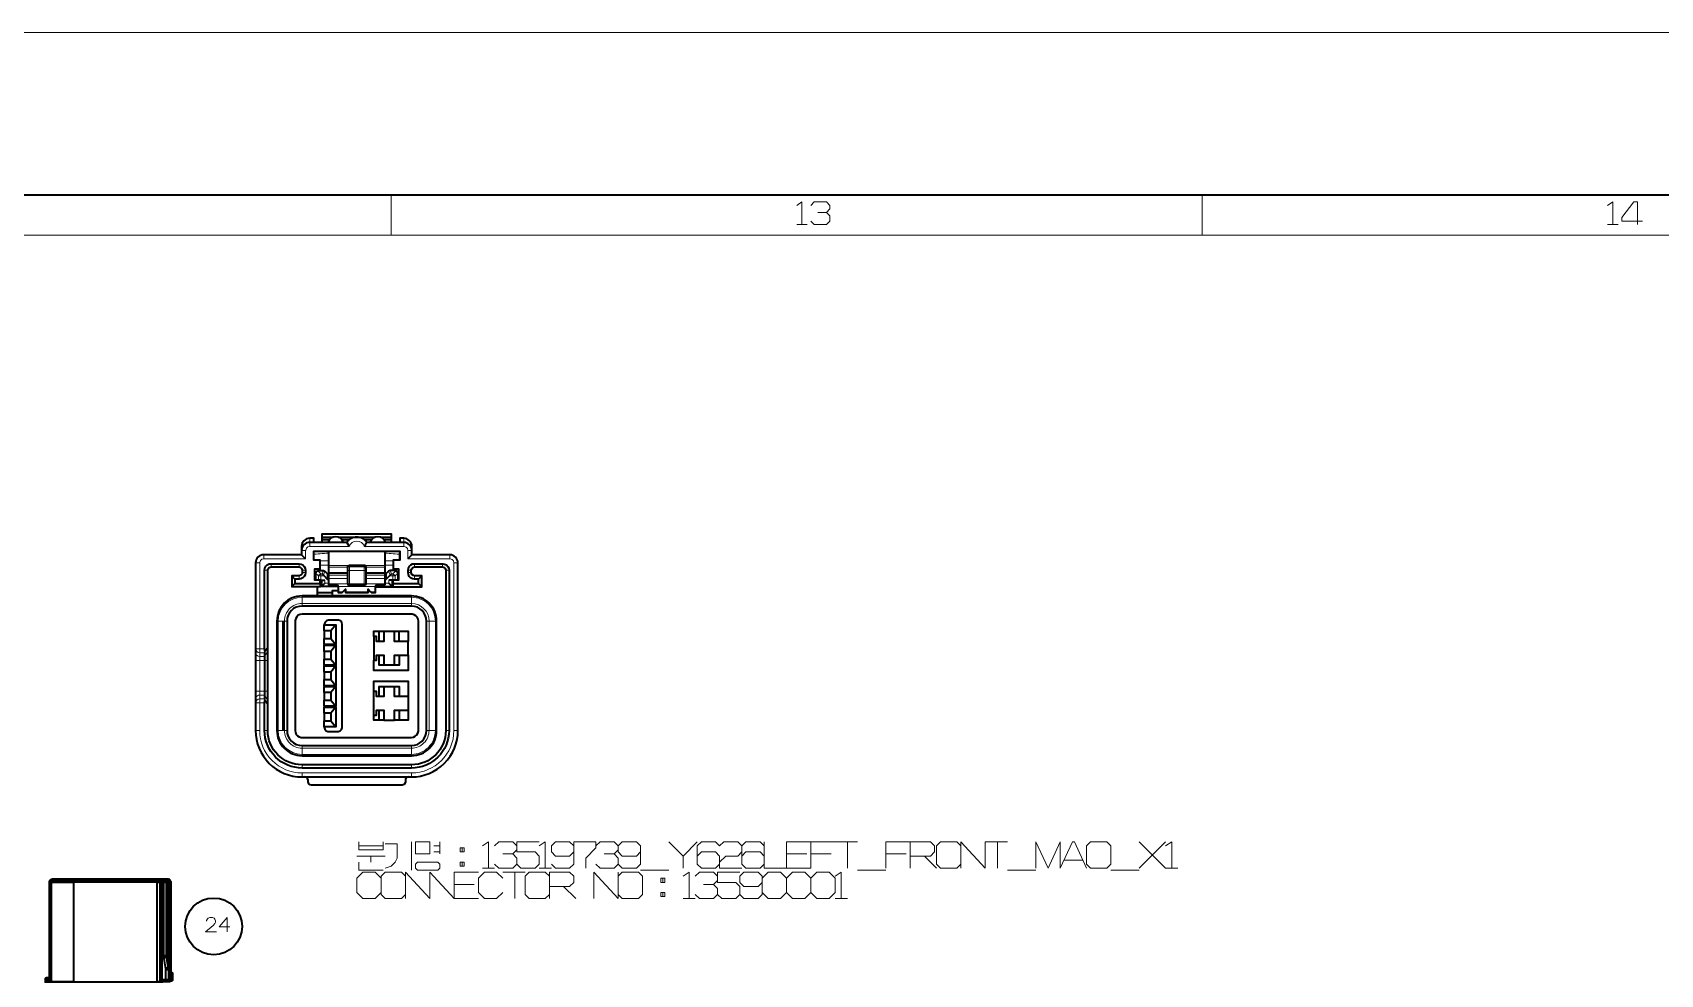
# Model space of a CAD drawing. Header units: millimetres. Extents: x 0 to 174, y 0 to 33.
# Drawn here: x 46.29 to 54.19, y 28.54 to 33.11 of the extents above; entities that cross this region are included whole.
import ezdxf

# ---------------------------------------------------------------- set-up
doc = ezdxf.new("R2010")
doc.units = ezdxf.units.MM
doc.layers.add('PDF_Geomertry', color=7, linetype='Continuous', true_color=0x405f80)

# ---------------------------------------------------------------- blocks, each defined once
blk = doc.blocks.new('SYM_13590001_002')
at = {"layer": 'PDF_Geomertry', "color": 7, "lineweight": 35}
for points in [[(-0.2553, 0.4857), (-0.2749, 0.5053), (-0.459, 0.5053, 0.414605), (-0.4983, 0.466), (-0.4983, 0.0489), (-0.4983, 0.0304), (-0.4983, -0.0076), (-0.4983, -0.1572), (-0.4983, -0.1953), (-0.4983, -0.2139), (-0.4983, -0.3481, 0.414419), (-0.2728, -0.5736), (0.2583, -0.5736, 0.414419), (0.4839, -0.3481), (0.4839, 0.466, 0.414522), (0.4446, 0.5053), (0.2606, 0.5053), (0.2606, 0.5261), (0.2606, 0.5458, 0.412893), (0.2211, 0.5853), (0.2015, 0.5853), (0.2015, 0.5656)], [(0.2606, 0.5261, 0.41295), (0.2211, 0.5656), (0.0415, 0.5656, 0.525512), (-0.0558, 0.5656), (-0.2356, 0.5656, 0.415528), (-0.2749, 0.5261), (-0.2749, 0.5053)], [(-0.2158, 0.5656), (-0.2158, 0.5853), (-0.2356, 0.5853, 0.411879), (-0.2749, 0.5458), (-0.2749, 0.5264)], [(0.17, 0.3654), (0.2931, 0.3654), (0.2931, 0.3872), (0.2733, 0.3872), (0.2726, 0.3872), (0.2631, 0.3889), (0.2544, 0.3935), (0.2476, 0.4004), (0.2433, 0.409), (0.2418, 0.4188), (0.2418, 0.4306), (0.2418, 0.4311), (0.2435, 0.4407), (0.2481, 0.4493), (0.255, 0.4561), (0.2637, 0.4606), (0.2733, 0.4619), (0.4092, 0.4619), (0.4099, 0.4619), (0.4193, 0.4603), (0.4279, 0.4557), (0.4347, 0.4488), (0.4392, 0.4401), (0.4407, 0.4306), (0.4407, -0.3481, -0.413729), (0.2583, -0.5303), (-0.2728, -0.5303, -0.414293), (-0.455, -0.3481), (-0.455, -0.2139), (-0.455, -0.2114), (-0.4526, -0.2019), (-0.4393, -0.2197)], [(0.2576, 0.4306), (0.2586, 0.4361), (0.2643, 0.4435), (0.2733, 0.4463), (0.4092, 0.4463), (0.4147, 0.4453), (0.4221, 0.4394), (0.4249, 0.4306), (0.4249, -0.3481, -0.413882), (0.2583, -0.5146), (-0.2728, -0.5146, -0.413882), (-0.4393, -0.3481), (-0.4393, -0.2197), (-0.4393, -0.2026), (-0.4393, -0.1572), (-0.4393, -0.0076), (-0.4393, 0.0376), (-0.4393, 0.0547), (-0.4393, 0.4306), (-0.4383, 0.4361), (-0.4325, 0.4435), (-0.4235, 0.4463), (-0.2876, 0.4463), (-0.2822, 0.4453), (-0.2747, 0.4394), (-0.2719, 0.4306), (-0.2719, 0.4188), (-0.2729, 0.4132), (-0.2787, 0.4057), (-0.2876, 0.4029), (-0.3232, 0.4029), (-0.3232, 0.3496), (-0.3074, 0.3654)]]:
    blk.add_lwpolyline(points, format="xyb", dxfattribs=at)
at = {"layer": 'PDF_Geomertry', "color": 7, "lineweight": 13}
for points in [[(0.4446, 0.4857), (0.2408, 0.4857), (0.2408, 0.5261), (0.2385, 0.5354), (0.2321, 0.5425), (0.2232, 0.5458), (0.2211, 0.5458), (0.0297, 0.5458, 0.693537), (-0.044, 0.5458), (-0.2356, 0.5458), (-0.2449, 0.5436), (-0.2519, 0.5371), (-0.2551, 0.5282), (-0.2553, 0.5261), (-0.2553, 0.4857), (-0.459, 0.4857), (-0.459, 0.5053)], [(-0.2729, 0.3053), (-0.2729, 0.299, 0.413646), (-0.3888, 0.1833), (-0.3583, 0.1833), (-0.3583, -0.3482), (-0.3458, -0.3482)], [(0.2586, 0.3053), (0.2586, 0.299), (-0.2729, 0.299), (-0.2729, 0.2686, 0.414407), (-0.3583, 0.1833), (-0.3458, 0.1833)], [(0.3806, 0.1833), (0.3743, 0.1833, 0.414441), (0.2586, 0.299), (0.2586, 0.2686), (-0.2729, 0.2686), (-0.2729, 0.2561)], [(-0.2729, -0.4703), (-0.2729, -0.464), (0.2586, -0.464), (0.2586, -0.4336, 0.414436), (0.3439, -0.3482), (0.3743, -0.3482), (0.3743, 0.1833), (0.3439, 0.1833, 0.413998), (0.2586, 0.2686), (0.2586, 0.2561)], [(-0.395, 0.1833), (-0.3888, 0.1833), (-0.3888, -0.3482), (-0.3583, -0.3482, 0.414924), (-0.2729, -0.4336), (-0.2729, -0.4211)], [(-0.2728, -0.5736), (-0.2728, -0.5539, -0.414603), (-0.4786, -0.3481)], [(-0.395, -0.3482), (-0.3888, -0.3482, 0.413968), (-0.2729, -0.464), (-0.2729, -0.4336), (0.2586, -0.4336), (0.2586, -0.4211)], [(0.4839, -0.3481), (0.4643, -0.3481, -0.414156), (0.2583, -0.5539)], [(0.3806, -0.3482), (0.3743, -0.3482, -0.414792), (0.2586, -0.464), (0.2586, -0.4703)]]:
    blk.add_lwpolyline(points, format="xyb", dxfattribs=at)
for points in [[(-0.2356, 0.5458), (-0.2356, 0.5656), (-0.2356, 0.5853)], [(0.2211, 0.5853), (0.2211, 0.5656), (0.2211, 0.5458)], [(-0.459, 0.4857), (-0.4682, 0.4833), (-0.4753, 0.4769), (-0.4786, 0.4679), (-0.4786, 0.466), (-0.4983, 0.466)], [(-0.2553, 0.5261), (-0.2749, 0.5261)], [(-0.2158, 0.5079), (-0.2139, 0.5079), (-0.2149, 0.5222)], [(-0.145, 0.5131), (-0.1549, 0.5125), (-0.1646, 0.5118), (-0.1744, 0.5111), (-0.1843, 0.5104), (-0.194, 0.5096), (-0.2039, 0.5089), (-0.2137, 0.5079), (-0.2139, 0.5079), (-0.2139, 0.4789)], [(-0.1843, 0.4758), (-0.145, 0.4758)], [(0.1306, 0.5131), (0.1308, 0.5131), (0.1406, 0.5125), (0.1504, 0.5118), (0.1603, 0.5111), (0.1701, 0.5104), (0.1799, 0.5096), (0.1897, 0.5088), (0.1994, 0.5079), (0.1994, 0.4789)], [(0.1306, 0.4758), (0.17, 0.4758)], [(0.2004, 0.5222), (0.1994, 0.5079), (0.2015, 0.5079)], [(0.2606, 0.5261), (0.2408, 0.5261)], [(0.4643, 0.466), (0.4619, 0.4753), (0.4556, 0.4824), (0.4465, 0.4856), (0.4446, 0.4857), (0.4446, 0.5053)], [(-0.4393, 0.0376), (-0.455, 0.0114), (-0.4786, 0.0114), (-0.4786, 0.0299), (-0.4858, 0.0311), (-0.4921, 0.035), (-0.496, 0.0399), (-0.4983, 0.0489), (-0.4786, 0.0489), (-0.4786, 0.466)], [(-0.455, 0.4306), (-0.4393, 0.4306)], [(-0.4235, 0.4619), (-0.4235, 0.4463)], [(-0.2876, 0.4619), (-0.2876, 0.4463)], [(-0.2876, 0.3872), (-0.2876, 0.4029)], [(-0.2562, 0.4306), (-0.2719, 0.4306)], [(-0.2562, 0.4188), (-0.2719, 0.4188)], [(-0.2075, 0.4168), (-0.1929, 0.4024), (-0.1929, 0.3813)], [(-0.1962, 0.4281), (-0.1818, 0.4135), (-0.1756, 0.4135), (-0.1693, 0.4285)], [(-0.1922, 0.4285), (-0.1922, 0.4364)], [(-0.145, 0.4546), (-0.1843, 0.4546)], [(-0.1662, 0.4024), (-0.1818, 0.4024), (-0.1818, 0.3813)], [(-0.1615, 0.4251), (-0.1694, 0.406)], [(-0.0476, 0.4535), (-0.145, 0.4535)], [(-0.0506, 0.4447), (-0.145, 0.4447)], [(-0.0506, 0.4193), (-0.145, 0.4193)], [(-0.0506, 0.415), (-0.145, 0.415)], [(-0.0506, 0.4069), (-0.145, 0.4069)], [(-0.0506, 0.4399), (-0.0499, 0.4428), (-0.0492, 0.4442), (-0.0482, 0.4453), (-0.0457, 0.4469), (-0.0426, 0.4475), (-0.0426, 0.4553)], [(0.0361, 0.4282), (0.0282, 0.4282), (0.0282, 0.4475), (-0.0426, 0.4475), (-0.0426, 0.4282), (-0.0506, 0.4282)], [(0.0282, 0.4553), (0.0282, 0.4475), (0.0326, 0.4463), (0.0347, 0.4442), (0.0356, 0.4428), (0.036, 0.4413), (0.0361, 0.4399)], [(0.1306, 0.4535), (0.0332, 0.4535)], [(0.1306, 0.4447), (0.0361, 0.4447)], [(0.1306, 0.4193), (0.0361, 0.4193)], [(0.1306, 0.415), (0.0361, 0.415)], [(0.1306, 0.4069), (0.0361, 0.4069)], [(0.17, 0.4546), (0.1306, 0.4546)], [(0.1471, 0.4251), (0.155, 0.406)], [(0.1674, 0.3813), (0.1674, 0.4024), (0.1519, 0.4024)], [(0.155, 0.4285), (0.1611, 0.4135), (0.1674, 0.4135), (0.1819, 0.4281)], [(0.1778, 0.4364), (0.1778, 0.4285)], [(0.1931, 0.4168), (0.1785, 0.4024), (0.1785, 0.3813)], [(0.2418, 0.4306), (0.2575, 0.4306)], [(0.2418, 0.4188), (0.2575, 0.4188)], [(0.2733, 0.4619), (0.2733, 0.4463)], [(0.2733, 0.3872), (0.2733, 0.4029)], [(0.4092, 0.4619), (0.4092, 0.4463)], [(0.4407, 0.4306), (0.4249, 0.4306)], [(0.4839, 0.466), (0.4643, 0.466), (0.4643, -0.3481)], [(-0.1843, 0.3596), (-0.1785, 0.3596)], [(-0.1628, 0.3813), (-0.1628, 0.3675), (-0.145, 0.3675)], [(-0.0506, 0.3894), (-0.145, 0.3894)], [(-0.0506, 0.3639), (-0.145, 0.3639)], [(0.0835, 0.3513), (-0.0978, 0.3513)], [(-0.0978, 0.3257), (-0.0746, 0.3257)], [(-0.0624, 0.3257), (0.0479, 0.3257)], [(-0.0506, 0.3636), (-0.0426, 0.3636), (-0.0426, 0.3557)], [(0.0282, 0.3557), (0.0282, 0.3636), (0.0361, 0.3636)], [(0.1306, 0.3894), (0.0361, 0.3894)], [(0.1306, 0.3639), (0.0361, 0.3639)], [(0.0601, 0.3257), (0.0833, 0.3257)], [(0.1306, 0.3675), (0.1483, 0.3675), (0.1483, 0.3813)], [(0.164, 0.3596), (0.17, 0.3596)], [(0.3314, -0.3482), (0.3439, -0.3482), (0.3439, 0.1833), (0.3314, 0.1833)], [(-0.4983, 0.0304), (-0.4975, 0.025), (-0.4951, 0.02), (-0.4914, 0.0158), (-0.4865, 0.0129), (-0.4786, 0.0114), (-0.4786, -0.0076), (-0.455, -0.0076), (-0.4393, -0.0076)], [(-0.455, 0.0299), (-0.4786, 0.0299), (-0.4786, 0.0489), (-0.455, 0.0489)], [(-0.4983, -0.0076), (-0.4786, -0.0076), (-0.4786, -0.1572), (-0.455, -0.1572), (-0.4393, -0.1572)], [(-0.4983, -0.1572), (-0.4786, -0.1572), (-0.4786, -0.1762), (-0.455, -0.1762), (-0.4393, -0.2026)], [(-0.4983, -0.3481), (-0.4786, -0.3481), (-0.4786, -0.2139), (-0.4983, -0.2139), (-0.496, -0.2049), (-0.4921, -0.2), (-0.4858, -0.1961), (-0.4786, -0.1949), (-0.4786, -0.1762), (-0.4843, -0.1771), (-0.4896, -0.1794), (-0.4937, -0.1832), (-0.4968, -0.1879), (-0.4983, -0.1953)], [(-0.455, -0.1949), (-0.4786, -0.1949), (-0.4786, -0.2139), (-0.455, -0.2139)], [(-0.455, -0.3481), (-0.4393, -0.3481)], [(0.4407, -0.3481), (0.4249, -0.3481)], [(-0.2728, -0.5303), (-0.2728, -0.5146)], [(0.2583, -0.5303), (0.2583, -0.5146)], [(0.2583, -0.5736), (0.2583, -0.5539), (-0.2728, -0.5539)]]:
    blk.add_lwpolyline(points, dxfattribs=at)
at = {"layer": 'PDF_Geomertry', "color": 7, "lineweight": 35}
for points in [[(-0.1746, 0.5911), (-0.1746, 0.6069), (0.1601, 0.6069), (0.1601, 0.5911), (0.1601, 0.5793), (0.1601, 0.5656)], [(-0.1746, 0.5793), (-0.1746, 0.5911), (-0.1218, 0.5911)], [(-0.1746, 0.5656), (-0.1746, 0.5793), (-0.1394, 0.5793)], [(-0.0972, 0.5911), (-0.0072, 0.5911), (0.0829, 0.5911)], [(-0.0796, 0.5793), (-0.0426, 0.5793)], [(-0.0558, 0.5656), (-0.0511, 0.5569), (-0.046, 0.5486), (-0.044, 0.5458)], [(0.0282, 0.5793), (0.0653, 0.5793)], [(0.0297, 0.5458), (0.035, 0.5542), (0.0399, 0.5626), (0.0414, 0.5656)], [(0.1075, 0.5911), (0.1601, 0.5911)], [(0.1251, 0.5793), (0.1601, 0.5793)], [(-0.4393, 0.0547), (-0.4526, 0.0369), (-0.4536, 0.0393), (-0.455, 0.0489), (-0.455, 0.4306), (-0.455, 0.4311), (-0.4533, 0.4407), (-0.4488, 0.4493), (-0.4418, 0.4561), (-0.4332, 0.4606), (-0.4235, 0.4619), (-0.2876, 0.4619), (-0.2871, 0.4619), (-0.2775, 0.4603), (-0.2689, 0.4557), (-0.2621, 0.4488), (-0.2576, 0.4401), (-0.2562, 0.4306), (-0.2562, 0.4188), (-0.2562, 0.4181), (-0.2579, 0.4085), (-0.2625, 0.3999), (-0.2694, 0.3931), (-0.2781, 0.3888), (-0.2876, 0.3872), (-0.3074, 0.3872), (-0.3074, 0.3654), (-0.1843, 0.3654), (-0.1843, 0.3813), (-0.21, 0.3813), (-0.21, 0.4364), (-0.1843, 0.4364), (-0.1843, 0.4789), (-0.2158, 0.4789), (-0.2158, 0.5222), (0.2015, 0.5222), (0.2015, 0.4789), (0.17, 0.4789), (0.17, 0.4364), (0.1956, 0.4364), (0.1956, 0.3813), (0.17, 0.3813)], [(-0.145, 0.5222), (-0.145, 0.4535), (-0.145, 0.4447), (-0.145, 0.4193), (-0.145, 0.415), (-0.145, 0.4069), (-0.145, 0.3894), (-0.145, 0.3639), (-0.145, 0.3617), (-0.1096, 0.3617), (-0.1024, 0.3592), (-0.0978, 0.3513), (-0.0978, 0.3499), (-0.0978, 0.3257), (-0.0978, 0.3222), (-0.0781, 0.3222), (-0.0746, 0.3257), (-0.0624, 0.3381), (-0.0624, 0.3257), (-0.0624, 0.3222), (0.0479, 0.3222), (0.0479, 0.3257), (0.0479, 0.3381), (0.0601, 0.3257), (0.0636, 0.3222), (0.0833, 0.3222), (0.0833, 0.3257), (0.0833, 0.3499), (0.0835, 0.3513), (0.0868, 0.3581), (0.0951, 0.3617), (0.1306, 0.3617), (0.1306, 0.3639), (0.1306, 0.3894), (0.1306, 0.4069), (0.1306, 0.415), (0.1306, 0.4193), (0.1306, 0.4447), (0.1306, 0.4535), (0.1306, 0.5222)], [(0.2606, 0.5053), (0.2408, 0.4857)], [(-0.3232, 0.4029), (-0.3074, 0.3872)], [(-0.2081, 0.4128), (-0.2081, 0.3813)], [(-0.2079, 0.4128), (-0.2069, 0.4183), (-0.2013, 0.4257), (-0.1922, 0.4285), (-0.1712, 0.4285), (-0.1693, 0.4285), (-0.1615, 0.4251), (-0.16, 0.4239), (-0.1489, 0.4128), (-0.1489, 0.3951)], [(-0.1843, 0.4285), (-0.1843, 0.4364)], [(-0.145, 0.3951), (-0.1489, 0.3951), (-0.1489, 0.385), (-0.1662, 0.4024), (-0.1694, 0.406), (-0.1756, 0.4135)], [(-0.1489, 0.4051), (-0.145, 0.4051)], [(0.1611, 0.4135), (0.155, 0.406), (0.1519, 0.4024), (0.1346, 0.385), (0.1346, 0.3951), (0.1306, 0.3951)], [(0.1306, 0.4051), (0.1346, 0.4051)], [(0.1936, 0.3813), (0.1936, 0.4128), (0.1908, 0.4218), (0.1833, 0.4275), (0.1819, 0.4281), (0.1778, 0.4285), (0.1568, 0.4285), (0.155, 0.4285), (0.1471, 0.4251), (0.1457, 0.4239), (0.1346, 0.4128), (0.1346, 0.3951)], [(0.17, 0.4364), (0.17, 0.4285)], [(0.2575, 0.4188), (0.2575, 0.4306)], [(0.2931, 0.3654), (0.3087, 0.3496), (0.3087, 0.4029), (0.2733, 0.4029), (0.2678, 0.4039), (0.2604, 0.4097), (0.2576, 0.4188)], [(0.3087, 0.4029), (0.2931, 0.3872)], [(-0.1843, 0.3654), (-0.1843, 0.3496), (-0.3232, 0.3496)], [(-0.1974, 0.3053), (-0.1974, 0.3496)], [(-0.1265, 0.3201), (-0.1974, 0.3201)], [(-0.1843, 0.3813), (-0.1818, 0.3813), (-0.1628, 0.3813)], [(-0.1785, 0.3813), (-0.1785, 0.3518), (-0.1843, 0.3518)], [(-0.0979, 0.3518), (-0.1785, 0.3518), (-0.1628, 0.3675)], [(-0.0978, 0.3299), (-0.1265, 0.3299), (-0.1265, 0.3053)], [(-0.0624, 0.3299), (-0.0704, 0.3299)], [(0.056, 0.3299), (0.0479, 0.3299)], [(0.0833, 0.3496), (0.17, 0.3496), (0.17, 0.3654), (0.17, 0.3813), (0.1674, 0.3813), (0.1483, 0.3813)], [(0.0835, 0.3518), (0.164, 0.3518), (0.17, 0.3518)], [(0.164, 0.3813), (0.164, 0.3518), (0.1483, 0.3675)], [(0.17, 0.3496), (0.3087, 0.3496)], [(-0.3654, 0.1833), (-0.3654, -0.3482)], [(0.2921, 0.1833), (0.2906, 0.1929), (0.2865, 0.2017), (0.28, 0.209), (0.2717, 0.214), (0.2622, 0.2165), (0.2586, 0.2167), (-0.2729, 0.2167), (-0.2826, 0.2153), (-0.2914, 0.2113), (-0.2986, 0.2047), (-0.3037, 0.1964), (-0.3062, 0.1869), (-0.3064, 0.1833), (-0.3064, -0.3482), (-0.305, -0.3579), (-0.3008, -0.3667), (-0.2943, -0.3739), (-0.2861, -0.379), (-0.2767, -0.3815), (-0.2729, -0.3817), (0.2586, -0.3817), (0.2682, -0.3803), (0.2769, -0.3761), (0.2843, -0.3697), (0.2893, -0.3614), (0.2918, -0.3519), (0.2921, -0.3482)], [(-0.1093, 0.1656), (-0.1324, 0.136), (-0.1647, 0.136), (-0.1647, 0.1656)], [(0.2919, -0.3482), (0.2919, 0.1833)], [(-0.1647, 0.136), (-0.1647, 0.099)], [(-0.1647, 0.0694), (-0.1647, 0.099), (-0.1324, 0.099), (-0.1093, 0.0694)], [(-0.1324, 0.136), (-0.1324, 0.099)], [(0.1011, 0.0849), (0.1011, 0.1336), (0.1244, 0.1336), (0.1244, 0.0849), (0.1011, 0.0849), (0.0893, 0.0849), (0.0893, 0.1085), (0.0754, 0.1085), (0.0754, 0.1336), (0.1011, 0.1336)], [(0.0754, 0.1085), (0.0754, -0.0057), (0.0893, -0.0057), (0.0893, 0.0179), (0.1011, 0.0179), (0.1244, 0.0179), (0.1244, -0.031)], [(0.1244, 0.1336), (0.1761, 0.1336)], [(0.1994, 0.0849), (0.1994, 0.1336), (0.2428, 0.1336), (0.2428, 0.0849), (0.1994, 0.0849), (0.1761, 0.0849), (0.1761, 0.1336), (0.1994, 0.1336)], [(0.1761, -0.031), (0.1761, 0.0179), (0.1994, 0.0179), (0.2428, 0.0179), (0.2428, 0.0849)], [(-0.4526, 0.0369), (-0.4544, 0.0325), (-0.455, 0.0299), (-0.455, 0.0114), (-0.455, -0.0076), (-0.455, -0.1572), (-0.455, -0.1762), (-0.455, -0.1949), (-0.4544, -0.1975), (-0.4526, -0.2019)], [(-0.1093, 0.0656), (-0.1324, 0.036), (-0.1647, 0.036), (-0.1647, 0.0656)], [(-0.1647, 0.036), (-0.1647, -0.001)], [(-0.1324, 0.036), (-0.1324, -0.001)], [(0.2428, 0.0179), (0.2428, -0.0569), (0.0754, -0.0569), (0.0754, -0.0057)], [(0.1994, 0.0179), (0.1994, -0.031), (0.1011, -0.031), (0.1011, 0.0179)], [(-0.1647, -0.0306), (-0.1647, -0.001), (-0.1324, -0.001), (-0.1093, -0.0306)], [(-0.1093, -0.0344), (-0.1324, -0.064), (-0.1647, -0.064), (-0.1647, -0.0344)], [(-0.1647, -0.064), (-0.1647, -0.101)], [(-0.1324, -0.064), (-0.1324, -0.101)], [(-0.1647, -0.1306), (-0.1647, -0.101), (-0.1324, -0.101), (-0.1093, -0.1306)], [(-0.1093, -0.1344), (-0.1324, -0.164), (-0.1647, -0.164), (-0.1647, -0.1344)], [(0.1244, -0.134), (0.1244, -0.1829), (0.1011, -0.1829), (0.0893, -0.1829), (0.0893, -0.1593), (0.0754, -0.1593), (0.0754, -0.1081), (0.2428, -0.1081), (0.2428, -0.1829), (0.1994, -0.1829), (0.1761, -0.1829), (0.1761, -0.134)], [(0.1011, -0.1829), (0.1011, -0.134), (0.1994, -0.134), (0.1994, -0.1829)], [(-0.1647, -0.164), (-0.1647, -0.201)], [(-0.1647, -0.2306), (-0.1647, -0.201), (-0.1324, -0.201), (-0.1093, -0.2306)], [(-0.1093, -0.2344), (-0.1324, -0.264), (-0.1647, -0.264), (-0.1647, -0.2344)], [(-0.1324, -0.164), (-0.1324, -0.201)], [(0.0754, -0.2735), (0.0754, -0.1593)], [(0.2428, -0.1829), (0.2428, -0.2499)], [(-0.1647, -0.264), (-0.1647, -0.301)], [(-0.1647, -0.3306), (-0.1647, -0.301), (-0.1324, -0.301), (-0.1093, -0.3306)], [(-0.1324, -0.264), (-0.1324, -0.301)], [(0.1011, -0.2986), (0.0754, -0.2986), (0.0754, -0.2735), (0.0893, -0.2735), (0.0893, -0.2499), (0.1011, -0.2499), (0.1244, -0.2499), (0.1244, -0.2986), (0.1011, -0.2986), (0.1011, -0.2499)], [(0.1244, -0.2986), (0.1761, -0.2986)], [(0.1994, -0.2499), (0.1994, -0.2986), (0.1761, -0.2986), (0.1761, -0.2499), (0.1994, -0.2499), (0.2428, -0.2499), (0.2428, -0.2986), (0.1994, -0.2986)], [(0.2447, -0.5736), (0.2358, -0.5764), (0.23, -0.5839), (0.229, -0.5893), (0.229, -0.5972), (0.2281, -0.6028), (0.2222, -0.6101), (0.2133, -0.6131), (-0.2276, -0.6131), (-0.2332, -0.6119), (-0.2406, -0.6062), (-0.2435, -0.5972), (-0.2435, -0.5893), (-0.2463, -0.5804), (-0.2536, -0.5746), (-0.2592, -0.5736)]]:
    blk.add_lwpolyline(points, dxfattribs=at)
at = {"layer": 'PDF_Geomertry', "color": 7, "lineweight": 13}
for points in [[(-0.1929, 0.4024), (-0.1894, 0.4075), (-0.1818, 0.4135), (-0.1818, 0.4024)], [(-0.0426, 0.4282), (0.0282, 0.4282), (0.0282, 0.3636), (-0.0426, 0.3636)], [(0.1674, 0.4135), (0.1725, 0.41), (0.1785, 0.4024), (0.1674, 0.4024)]]:
    blk.add_lwpolyline(points, close=True, dxfattribs=at)
at = {"layer": 'PDF_Geomertry', "color": 7, "lineweight": 35}
for points in [[(0.0282, 0.4553), (0.0317, 0.4546), (0.0361, 0.4475), (0.0361, 0.4399), (0.0361, 0.4282), (0.0361, 0.3636), (0.0353, 0.3601), (0.0282, 0.3557), (-0.0426, 0.3557), (-0.0461, 0.3565), (-0.0506, 0.3636), (-0.0506, 0.4282), (-0.0506, 0.4399), (-0.0506, 0.4475), (-0.0497, 0.4508), (-0.0426, 0.4553)], [(-0.1647, -0.2344), (-0.1093, -0.2344), (-0.1093, -0.3306), (-0.1647, -0.3306), (-0.1647, -0.3325), (-0.1624, -0.3418), (-0.156, -0.3489), (-0.1469, -0.3521), (-0.145, -0.3522), (-0.0978, -0.3522), (-0.0885, -0.3499), (-0.0814, -0.3435), (-0.0782, -0.3344), (-0.0781, -0.3325), (-0.0781, 0.1675), (-0.0804, 0.1768), (-0.0868, 0.1839), (-0.0958, 0.1871), (-0.0978, 0.1872), (-0.145, 0.1872), (-0.1543, 0.1849), (-0.1614, 0.1785), (-0.1646, 0.1694), (-0.1647, 0.1675), (-0.1647, 0.1656), (-0.1093, 0.1656), (-0.1093, 0.0694), (-0.1647, 0.0694), (-0.1647, 0.0656), (-0.1093, 0.0656), (-0.1093, -0.0306), (-0.1647, -0.0306), (-0.1647, -0.0344), (-0.1093, -0.0344), (-0.1093, -0.1306), (-0.1647, -0.1306), (-0.1647, -0.1344), (-0.1093, -0.1344), (-0.1093, -0.2306), (-0.1647, -0.2306)]]:
    blk.add_lwpolyline(points, close=True, dxfattribs=at)
for points in [[(0.3806, 0.1833, 0.414868), (0.2586, 0.3053), (-0.2729, 0.3053, 0.414065), (-0.395, 0.1833), (-0.395, -0.3482, 0.414399), (-0.2729, -0.4703), (0.2586, -0.4703, 0.415228), (0.3806, -0.3482)], [(0.3314, 0.1833, 0.412601), (0.2586, 0.2561), (-0.2729, 0.2561, 0.413206), (-0.3458, 0.1833), (-0.3458, -0.3482, 0.413766), (-0.2729, -0.4211), (0.2586, -0.4211, 0.413206), (0.3314, -0.3482)]]:
    blk.add_lwpolyline(points, format="xyb", close=True, dxfattribs=at)
for centre, start, end in [((-0.1095, 0.5537), 17.56589, 162.43411), ((0.0952, 0.5537), 17.56574, 162.43426)]:
    blk.add_arc(centre, 0.0394, start, end, dxfattribs=at)
blk = doc.blocks.new('SYM_24_016')
at = {"layer": 'PDF_Geomertry', "lineweight": 70}
for points in [[(-0.2835, -0.1384), (-0.2913, -0.1384), (-0.2953, -0.1384), (-0.3031, -0.1384), (-0.3031, -0.1541), (-0.2986, -0.1612), (-0.2953, -0.162), (-0.2913, -0.162), (-0.2756, -0.162), (-0.1706, -0.162), (0.2364, -0.162), (0.2482, -0.162), (0.2553, -0.1576), (0.2561, -0.1541), (0.2561, 0.3302), (0.2521, 0.338), (0.2463, 0.3399)], [(0.299, 0.0166), (0.299, 0.3302), (0.295, 0.338), (0.2892, 0.3399), (0.2764, 0.3399), (0.2665, 0.3399), (0.2463, 0.3399), (0.2364, 0.3399), (-0.1706, 0.3399), (-0.2736, 0.3399), (-0.2814, 0.336), (-0.2835, 0.3302), (-0.2835, -0.1541), (-0.279, -0.1612), (-0.2756, -0.162)], [(0.2861, 0.3302), (0.2822, 0.338), (0.2764, 0.3399)], [(0.296, -0.1433), (0.3068, -0.1433), (0.3068, -0.1138), (0.299, -0.1138), (0.299, -0.0891), (0.296, -0.0891), (0.2863, -0.0301), (0.2863, 0.3302)], [(0.3, -0.0355), (0.2999, -0.0256), (0.2999, -0.0158), (0.2996, -0.0059), (0.2994, 0.0038), (0.299, 0.0137), (0.2986, 0.0235), (0.2982, 0.0334), (0.2976, 0.0433), (0.2971, 0.0523)], [(0.2863, -0.0301), (0.2665, -0.0317)], [(0.3, -0.1138), (0.3, -0.0355), (0.2871, -0.0355)], [(0.2931, -0.0715), (0.2931, -0.0645), (0.2919, -0.0645)], [(0.2764, -0.0908), (0.296, -0.0891), (0.296, -0.1483), (0.2764, -0.1483), (0.2561, -0.1483)], [(-0.1786, -0.2526), (-0.2008, -0.2526), (-0.2054, -0.2526), (-0.2054, -0.1738), (-0.2251, -0.1738), (-0.2322, -0.1738), (-0.2392, -0.1738), (-0.2392, -0.2644), (-0.2347, -0.2715), (-0.2312, -0.2722), (-0.2251, -0.2722), (-0.1975, -0.2722), (-0.1786, -0.2722)], [(-0.2169, -0.162), (-0.2169, -0.1738)], [(-0.1786, -0.162), (-0.1786, -0.3234), (-0.1738, -0.3292), (-0.1726, -0.3294)], [(-0.1264, -0.162), (-0.1264, -0.1649), (-0.1219, -0.1649), (-0.1219, -0.162)], [(-0.1175, -0.162), (-0.1175, -0.1649), (-0.1219, -0.1649)], [(0.0286, -0.162), (0.0286, -0.1649), (0.0257, -0.1649), (0.0226, -0.1649), (0.0219, -0.1649), (0.0212, -0.1649), (0.0212, -0.162)], [(0.0219, -0.162), (0.0219, -0.1649)], [(0.0226, -0.162), (0.0226, -0.1649)], [(0.0257, -0.162), (0.0257, -0.1649)], [(0.0338, -0.162), (0.0338, -0.1649), (0.0286, -0.1649)], [(0.0478, -0.162), (0.0478, -0.1649), (0.0471, -0.1649), (0.044, -0.1649), (0.0411, -0.1649), (0.0367, -0.1649), (0.0338, -0.1649)], [(0.0367, -0.162), (0.0367, -0.1649)], [(0.0411, -0.162), (0.0411, -0.1649)], [(0.044, -0.162), (0.044, -0.1649)], [(0.0471, -0.162), (0.0471, -0.1649)], [(0.0969, -0.3294), (0.1028, -0.3245), (0.1029, -0.3234), (0.1029, -0.162)], [(0.1029, -0.2526), (0.1251, -0.2526), (0.1297, -0.2526), (0.1297, -0.1738), (0.1494, -0.1738), (0.1565, -0.1738), (0.1635, -0.1738), (0.1635, -0.2644), (0.1626, -0.2678), (0.1556, -0.2722), (0.1494, -0.2722), (0.1218, -0.2722), (0.1029, -0.2722)], [(0.1413, -0.162), (0.1413, -0.1738)], [(0.1793, -0.162), (0.1793, -0.1758), (0.181, -0.1853), (0.1858, -0.1937), (0.1933, -0.1998), (0.2025, -0.203), (0.2068, -0.2033), (0.2574, -0.2033), (0.2619, -0.2033), (0.2707, -0.2002), (0.2754, -0.1923), (0.2742, -0.1831), (0.2674, -0.1769), (0.2619, -0.1758), (0.2574, -0.1758), (0.2413, -0.1758), (0.2354, -0.1738), (0.2314, -0.1659), (0.2314, -0.162)], [(0.2574, -0.2033), (0.2636, -0.2019), (0.2685, -0.1977), (0.271, -0.1919), (0.2706, -0.1855), (0.2674, -0.1801), (0.2619, -0.1766), (0.2574, -0.1758)], [(-0.1929, -0.2722), (-0.1929, -0.2781), (-0.1935, -0.2781), (-0.194, -0.2781), (-0.1965, -0.2781), (-0.199, -0.2781), (-0.2033, -0.2781), (-0.2046, -0.2781), (-0.2089, -0.2781), (-0.2113, -0.2781), (-0.2137, -0.2781), (-0.2144, -0.2781), (-0.215, -0.2781), (-0.215, -0.2722)], [(-0.2144, -0.2722), (-0.2144, -0.2781)], [(-0.2137, -0.2722), (-0.2137, -0.2781)], [(-0.2113, -0.2722), (-0.2113, -0.2781)], [(-0.2089, -0.2722), (-0.2089, -0.2781)], [(-0.2046, -0.2722), (-0.2046, -0.2781)], [(-0.2033, -0.2722), (-0.2033, -0.2781)], [(-0.2008, -0.2526), (-0.2008, -0.2644), (-0.1997, -0.2702), (-0.1985, -0.2719), (-0.1975, -0.2722)], [(-0.199, -0.2722), (-0.199, -0.2781)], [(-0.1965, -0.2722), (-0.1965, -0.2781)], [(-0.194, -0.2722), (-0.194, -0.2781)], [(-0.1935, -0.2722), (-0.1935, -0.2781)], [(0.1378, -0.2722), (0.1378, -0.2781), (0.1157, -0.2781), (0.1157, -0.2722)], [(0.1251, -0.2526), (0.1251, -0.2644), (0.124, -0.2702), (0.1228, -0.2719), (0.1218, -0.2722)], [(-0.1757, -0.3285), (-0.1757, -0.3352), (-0.1717, -0.3431), (-0.1658, -0.3451), (-0.1599, -0.3451), (-0.129, -0.3451)], [(0.0969, -0.3292), (-0.024, -0.3292), (-0.0517, -0.3292), (-0.1726, -0.3292)], [(0.1, -0.3285), (0.1, -0.3352), (0.0979, -0.3412), (0.0901, -0.3451), (0.0842, -0.3451), (0.0533, -0.3451)]]:
    blk.add_lwpolyline(points, dxfattribs=at)
at = {"layer": 'PDF_Geomertry', "lineweight": 35}
for points in [[(-0.2835, 0.3302), (-0.1706, 0.3302), (-0.1706, 0.3399)], [(0.2364, 0.3399), (0.2364, 0.3302), (0.2561, 0.3302), (0.2665, 0.3302), (0.2665, -0.0317), (0.2764, -0.0908), (0.2764, -0.1483)], [(0.2665, 0.3399), (0.2665, 0.3302), (0.2863, 0.3302), (0.299, 0.3302)], [(-0.3031, -0.1541), (-0.2953, -0.1541), (-0.2953, -0.1384)], [(-0.2913, -0.1384), (-0.2913, -0.1541), (-0.2953, -0.1541), (-0.2953, -0.162)], [(-0.1706, -0.162), (-0.1706, -0.1541), (-0.2835, -0.1541), (-0.2913, -0.1541), (-0.2913, -0.162)], [(0.2561, -0.1541), (0.2364, -0.1541), (0.2364, -0.162)], [(-0.2322, -0.1738), (-0.2322, -0.2644), (-0.2392, -0.2644)], [(-0.2251, -0.1738), (-0.2251, -0.2644), (-0.2322, -0.2644), (-0.2318, -0.267), (-0.2307, -0.2692), (-0.2289, -0.271), (-0.2251, -0.2722), (-0.2251, -0.2644), (-0.2008, -0.2644), (-0.1786, -0.2644)], [(-0.0286, -0.162), (-0.0286, -0.3234), (-0.0471, -0.3234), (-0.0471, -0.162)], [(0.1494, -0.1738), (0.1494, -0.2644), (0.1251, -0.2644), (0.1029, -0.2644)], [(0.1635, -0.2644), (0.1565, -0.2644), (0.1565, -0.1738)], [(0.1892, -0.162), (0.1892, -0.1758), (0.1793, -0.1758)], [(0.1892, -0.1758), (0.1917, -0.1849), (0.1986, -0.1915), (0.2068, -0.1935)], [(0.2574, -0.2033), (0.2574, -0.1935), (0.2068, -0.1935), (0.2068, -0.2033)], [(0.2314, -0.1659), (0.2217, -0.1659), (0.2217, -0.162)], [(0.2217, -0.1659), (0.2239, -0.1752), (0.2303, -0.1823), (0.2393, -0.1855), (0.2413, -0.1856)], [(0.2574, -0.1758), (0.2574, -0.1856), (0.2413, -0.1856), (0.2413, -0.1758)], [(0.2574, -0.1935), (0.26, -0.1924), (0.2614, -0.1898), (0.2604, -0.1871), (0.2579, -0.1856), (0.2574, -0.1856)], [(-0.0517, -0.3292), (-0.0508, -0.3292), (-0.05, -0.3288), (-0.0492, -0.3283), (-0.0479, -0.3267), (-0.0471, -0.3234), (-0.1786, -0.3234)], [(-0.1599, -0.3292), (-0.1599, -0.3352), (-0.1757, -0.3352)], [(0.0842, -0.3292), (0.0842, -0.3352), (-0.1599, -0.3352), (-0.1599, -0.3451)], [(0.1029, -0.3234), (-0.0286, -0.3234), (-0.0282, -0.3256), (-0.0272, -0.3276), (-0.0257, -0.3288), (-0.024, -0.3292)], [(0.1, -0.3352), (0.0842, -0.3352), (0.0842, -0.3451)]]:
    blk.add_lwpolyline(points, dxfattribs=at)
for points in [[(0.2364, 0.3302), (-0.1706, 0.3302), (-0.1706, -0.1541), (0.2364, -0.1541)], [(0.1565, -0.2644), (0.1494, -0.2644), (0.1494, -0.2722), (0.1518, -0.2717), (0.1537, -0.2706), (0.1554, -0.2687)]]:
    blk.add_lwpolyline(points, close=True, dxfattribs=at)

msp = doc.modelspace()

# ---------------------------------------------------------------- linework, layer by layer
at = {"layer": 'PDF_Geomertry', "color": 7, "lineweight": 13}
for points in [[(0, 33.1111), (173.6221, 33.1111)], [(48.0315, 32.1268), (48.0315, 32.3236)], [(50, 32.2717), (50.0253, 32.2885), (50.0253, 32.1789)], [(50.0683, 32.2717), (50.0853, 32.2885), (50.1443, 32.2885), (50.1611, 32.2717), (50.1611, 32.2547), (50.1443, 32.2379), (50.1021, 32.2379), (50.1443, 32.2379), (50.1611, 32.221), (50.1611, 32.1957), (50.1443, 32.1789), (50.0853, 32.1789), (50.0683, 32.1957)], [(51.9685, 32.1268), (51.9685, 32.3236)], [(53.9371, 32.2717), (53.9624, 32.2885), (53.9624, 32.1789)], [(54.0813, 32.1789), (54.0813, 32.2885), (54.0644, 32.2885), (54.0054, 32.2126), (54.0054, 32.1957), (54.1065, 32.1957)], [(50, 32.1789), (50.0507, 32.1789)], [(53.9371, 32.1789), (53.9876, 32.1789)], [(47.8737, 29.1814), (47.8737, 29.1421), (47.9918, 29.1421), (47.9918, 29.1814), (47.9918, 29.1617), (47.8737, 29.1617)], [(48.0017, 29.1715), (48.0607, 29.1715), (48.0607, 29.1322), (48.0607, 29.1026), (48.0508, 29.0831), (48.0312, 29.0633), (48.0017, 29.0535)], [(48.1296, 29.1814), (48.1296, 29.0436)], [(48.2674, 29.1814), (48.2674, 29.1224)], [(48.4742, 29.1617), (48.5036, 29.1814), (48.5036, 29.0535)], [(48.5332, 29.1617), (48.5529, 29.1814), (48.6218, 29.1814), (48.6414, 29.1617), (48.6414, 29.1421), (48.6218, 29.1224), (48.5725, 29.1224), (48.6218, 29.1224), (48.6414, 29.1026), (48.6414, 29.0732), (48.6218, 29.0535), (48.5529, 29.0535), (48.5332, 29.0732)], [(48.7497, 29.1814), (48.6414, 29.1814), (48.6414, 29.1322), (48.73, 29.1322), (48.7497, 29.1125), (48.7497, 29.0732), (48.73, 29.0535), (48.6611, 29.0535), (48.6414, 29.0732)], [(48.7497, 29.1617), (48.7792, 29.1814), (48.7792, 29.0535)], [(48.9171, 29.1322), (48.8974, 29.1125), (48.8285, 29.1125), (48.8087, 29.1322), (48.8087, 29.1617), (48.8285, 29.1814), (48.8974, 29.1814), (48.9171, 29.1617), (48.9171, 29.0732), (48.8974, 29.0535), (48.8285, 29.0535), (48.8087, 29.0732)], [(48.9171, 29.1519), (48.9171, 29.1814), (49.0253, 29.1814), (49.0253, 29.1519), (48.9761, 29.1026), (48.9761, 29.0535)], [(49.0253, 29.1617), (49.045, 29.1814), (49.1139, 29.1814), (49.1336, 29.1617), (49.1336, 29.1421), (49.1139, 29.1224), (49.0647, 29.1224), (49.1139, 29.1224), (49.1336, 29.1026), (49.1336, 29.0732), (49.1139, 29.0535), (49.045, 29.0535), (49.0253, 29.0732)], [(49.2418, 29.1322), (49.2221, 29.1125), (49.1532, 29.1125), (49.1336, 29.1322), (49.1336, 29.1617), (49.1532, 29.1814), (49.2221, 29.1814), (49.2418, 29.1617), (49.2418, 29.0732), (49.2221, 29.0535), (49.1532, 29.0535), (49.1336, 29.0732)], [(49.3796, 29.1814), (49.4485, 29.1125), (49.5174, 29.1814)], [(49.7339, 29.0535), (49.6257, 29.0535), (49.6257, 29.0831), (49.6553, 29.1125), (49.7143, 29.1125), (49.7339, 29.1322), (49.7339, 29.1617), (49.7143, 29.1814), (49.6454, 29.1814), (49.6257, 29.1617), (49.606, 29.1814), (49.5371, 29.1814), (49.5174, 29.1617), (49.5174, 29.0732), (49.5371, 29.0535), (49.606, 29.0535), (49.6257, 29.0732), (49.6257, 29.1125), (49.606, 29.1322), (49.5371, 29.1322), (49.5174, 29.1125)], [(49.8422, 29.1617), (49.8225, 29.1814), (49.7536, 29.1814), (49.7339, 29.1617), (49.7339, 29.0732), (49.7536, 29.0535), (49.8225, 29.0535), (49.8422, 29.0732), (49.8422, 29.1125), (49.8225, 29.1322), (49.7536, 29.1322), (49.7339, 29.1125)], [(49.8422, 29.1814), (49.8422, 29.0535), (49.9506, 29.0535)], [(50.0686, 29.1814), (49.9506, 29.1814), (49.9506, 29.0535), (50.0686, 29.0535), (50.0686, 29.1814), (50.1867, 29.1814), (50.295, 29.1814)], [(50.2458, 29.1814), (50.2458, 29.0535)], [(50.5508, 29.1814), (50.4328, 29.1814), (50.4328, 29.0535)], [(50.5508, 29.0535), (50.5508, 29.1814), (50.6493, 29.1814), (50.669, 29.1617), (50.669, 29.1322), (50.6493, 29.1125), (50.5508, 29.1125)], [(50.7969, 29.0535), (50.7969, 29.1814), (50.915, 29.0535), (50.915, 29.1814), (51.0233, 29.1814)], [(50.9742, 29.1814), (50.9742, 29.0535)], [(51.1611, 29.0535), (51.1611, 29.1814), (51.2201, 29.0535), (51.2792, 29.1814), (51.2792, 29.0535), (51.3383, 29.1814), (51.3482, 29.1814), (51.4072, 29.0535)], [(51.6631, 29.1814), (51.7911, 29.0535), (51.8501, 29.0535)], [(51.7911, 29.1814), (51.6631, 29.0535)], [(51.7911, 29.1617), (51.8206, 29.1814), (51.8206, 29.0535)], [(47.8639, 29.1125), (48.0017, 29.1125)], [(47.9328, 29.1125), (47.9328, 29.0831)], [(48.2379, 29.1617), (48.2674, 29.1617)], [(48.2379, 29.1322), (48.2674, 29.1322)], [(48.3757, 29.1519), (48.3757, 29.1322)], [(49.4485, 29.1125), (49.4485, 29.0535)], [(50.0489, 29.1224), (49.9506, 29.1224)], [(50.1671, 29.1224), (50.0686, 29.1224)], [(50.5312, 29.1224), (50.4328, 29.1224)], [(50.6197, 29.1125), (50.6789, 29.0535)], [(51.2989, 29.0928), (51.3875, 29.0928)], [(47.9819, 29.0043), (47.9525, 29.0338), (47.8935, 29.0338), (47.8639, 29.0043), (47.8639, 28.9354), (47.8935, 28.9058), (47.9525, 28.9058), (47.9819, 28.9354)], [(47.8737, 29.0831), (47.8737, 29.0436), (47.9918, 29.0436)], [(48.1001, 28.9058), (48.1001, 29.0338), (48.2182, 28.9058), (48.2182, 29.0338)], [(48.2182, 28.9058), (48.2182, 29.0338), (48.3362, 28.9058), (48.3362, 29.0338)], [(48.4544, 29.0338), (48.3362, 29.0338), (48.3362, 28.9058), (48.4544, 28.9058)], [(48.3757, 29.0831), (48.3757, 29.0633)], [(48.5725, 29.0043), (48.5431, 29.0338), (48.4839, 29.0338), (48.4544, 29.0043), (48.4544, 28.9354), (48.4839, 28.9058), (48.5431, 28.9058), (48.5725, 28.9354)], [(48.4742, 29.0535), (48.5332, 29.0535)], [(48.5725, 29.0338), (48.6808, 29.0338)], [(48.6315, 29.0338), (48.6315, 28.9058)], [(48.7497, 29.0535), (48.8087, 29.0535)], [(48.7989, 28.9058), (48.7989, 29.0338), (48.8974, 29.0338), (48.9171, 29.014), (48.9171, 28.9846), (48.8974, 28.9649), (48.7989, 28.9649)], [(49.0154, 28.9058), (49.0154, 29.0338), (49.1336, 28.9058), (49.1336, 29.0338)], [(49.2418, 29.0436), (49.3796, 29.0436)], [(49.4485, 29.014), (49.4781, 29.0338), (49.4781, 28.9058)], [(49.5076, 29.014), (49.5272, 29.0338), (49.5961, 29.0338), (49.6158, 29.014), (49.6158, 28.9944), (49.5961, 28.9747), (49.5469, 28.9747), (49.5961, 28.9747), (49.6158, 28.955), (49.6158, 28.9256), (49.5961, 28.9058), (49.5272, 28.9058), (49.5076, 28.9256)], [(49.7242, 29.0338), (49.6158, 29.0338), (49.6158, 28.9846), (49.7044, 28.9846), (49.7242, 28.9649), (49.7242, 28.9256), (49.7044, 28.9058), (49.6356, 28.9058), (49.6158, 28.9256)], [(49.8324, 28.9846), (49.8126, 28.9649), (49.7438, 28.9649), (49.7242, 28.9846), (49.7242, 29.014), (49.7438, 29.0338), (49.8126, 29.0338), (49.8324, 29.014), (49.8324, 28.9256), (49.8126, 28.9058), (49.7438, 28.9058), (49.7242, 28.9256)], [(50.1867, 29.014), (50.2163, 29.0338), (50.2163, 28.9058)], [(50.295, 29.0436), (50.4328, 29.0436)], [(51.0233, 29.0436), (51.1611, 29.0436)], [(51.5253, 29.0436), (51.6631, 29.0436)], [(48.4347, 28.9747), (48.3362, 28.9747)], [(48.8678, 28.9649), (48.9268, 28.9058)], [(49.3501, 29.0043), (49.3501, 28.9846)], [(49.3501, 28.9354), (49.3501, 28.9157)], [(49.4485, 28.9058), (49.5076, 28.9058)], [(50.1867, 28.9058), (50.2458, 28.9058)]]:
    msp.add_lwpolyline(points, dxfattribs=at)
at = {"layer": 'PDF_Geomertry', "color": 7, "lineweight": 35}
msp.add_lwpolyline([(0.7874, 0.7882), (0.7874, 32.3236), (172.8346, 32.3236), (172.8346, 0.7882)], close=True, dxfattribs=at)
at = {"layer": 'PDF_Geomertry', "color": 7, "lineweight": 13}
for points in [[(0.9843, 0.9851), (0.9843, 32.1268), (172.6378, 32.1268), (172.6378, 0.9851)], [(48.1493, 29.1814), (48.2182, 29.1814), (48.2182, 29.1224), (48.1493, 29.1224), (48.1493, 29.1814)], [(50.6985, 29.1814), (50.7772, 29.1814), (50.7969, 29.1617), (50.7969, 29.0732), (50.7772, 29.0535), (50.6985, 29.0535), (50.6789, 29.0732), (50.6789, 29.1617), (50.6985, 29.1814)], [(51.4268, 29.1814), (51.5056, 29.1814), (51.5253, 29.1617), (51.5253, 29.0732), (51.5056, 29.0535), (51.4268, 29.0535), (51.4072, 29.0732), (51.4072, 29.1617), (51.4268, 29.1814)], [(48.3658, 29.1519), (48.3856, 29.1519), (48.3856, 29.1322), (48.3658, 29.1322), (48.3658, 29.1519)], [(48.0017, 29.0338), (48.0804, 29.0338), (48.1001, 29.014), (48.1001, 28.9256), (48.0804, 28.9058), (48.0017, 28.9058), (47.9819, 28.9256), (47.9819, 29.014), (48.0017, 29.0338)], [(48.1592, 29.0831), (48.2576, 29.0831), (48.2674, 29.0732), (48.2674, 29.0535), (48.2576, 29.0436), (48.1592, 29.0436), (48.1493, 29.0535), (48.1493, 29.0732), (48.1592, 29.0831)], [(48.3658, 29.0831), (48.3856, 29.0831), (48.3856, 29.0633), (48.3658, 29.0633), (48.3658, 29.0831)], [(48.7006, 29.0338), (48.7792, 29.0338), (48.7989, 29.014), (48.7989, 28.9256), (48.7792, 28.9058), (48.7006, 28.9058), (48.6808, 28.9256), (48.6808, 29.014), (48.7006, 29.0338)], [(49.1532, 29.0338), (49.2319, 29.0338), (49.2517, 29.014), (49.2517, 28.9256), (49.2319, 28.9058), (49.1532, 28.9058), (49.1336, 28.9256), (49.1336, 29.014), (49.1532, 29.0338)], [(49.8619, 29.0338), (49.921, 29.0338), (49.9506, 29.0043), (49.9506, 28.9354), (49.921, 28.9058), (49.8619, 28.9058), (49.8324, 28.9354), (49.8324, 29.0043), (49.8619, 29.0338)], [(49.98, 29.0338), (50.039, 29.0338), (50.0686, 29.0043), (50.0686, 28.9354), (50.039, 28.9058), (49.98, 28.9058), (49.9506, 28.9354), (49.9506, 29.0043), (49.98, 29.0338)], [(50.0982, 29.0338), (50.1572, 29.0338), (50.1867, 29.0043), (50.1867, 28.9354), (50.1572, 28.9058), (50.0982, 28.9058), (50.0686, 28.9354), (50.0686, 29.0043), (50.0982, 29.0338)], [(49.3403, 29.0043), (49.36, 29.0043), (49.36, 28.9846), (49.3403, 28.9846), (49.3403, 29.0043)], [(49.3403, 28.9354), (49.36, 28.9354), (49.36, 28.9157), (49.3403, 28.9157), (49.3403, 28.9354)]]:
    msp.add_lwpolyline(points, close=True, dxfattribs=at)
at = {"layer": 'PDF_Geomertry', "color": 18, "lineweight": 13, "true_color": 0x260000}
for points in [[(47.1828, 28.7444), (47.1294, 28.7444), (47.1672, 28.7756), (47.175, 28.7844), (47.1783, 28.7911), (47.1783, 28.7978), (47.175, 28.8056), (47.1717, 28.81), (47.1639, 28.8133), (47.1506, 28.8133), (47.1428, 28.81), (47.1394, 28.8067), (47.135, 28.8), (47.135, 28.7967)], [(47.2472, 28.7689), (47.1961, 28.7689), (47.2339, 28.8133), (47.2339, 28.78), (47.2339, 28.7444)]]:
    msp.add_lwpolyline(points, dxfattribs=at)
at = {"layer": 'PDF_Geomertry', "color": 18, "lineweight": 35, "true_color": 0x260000}
msp.add_circle((47.1692, 28.7708), 0.1378, dxfattribs=at)

# ---------------------------------------------------------------- block references
for name, p in [('SYM_13590001_002', (47.8711, 30.07)), ('SYM_24_016', (46.6586, 28.6551))]:
    msp.add_blockref(name, p)

doc.saveas('drawing.dxf')
